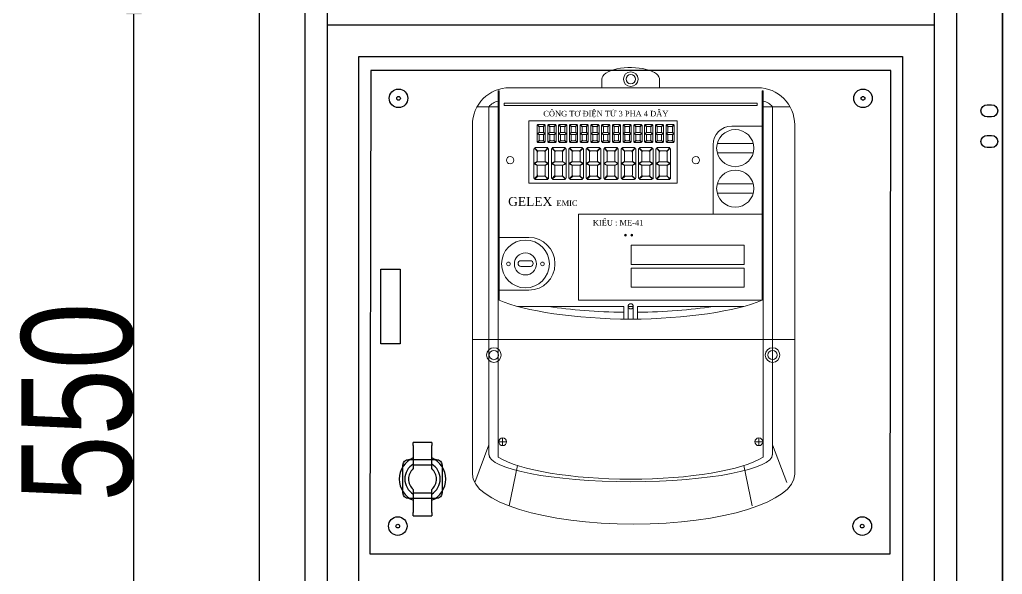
# Model space of a CAD drawing. Header units: inches. Extents: x 21 to 136330, y 8 to 58290.
# Drawn here: x 5128 to 5656, y 17715 to 18014 of the extents above; entities that cross this region are included whole.
import ezdxf

# ---------------------------------------------------------------- set-up
doc = ezdxf.new("R2010")
doc.units = ezdxf.units.IN
doc.header["$MEASUREMENT"] = 0
doc.layers.add('0 TĂNG CỨNG', color=7, linetype='Continuous', lineweight=15)
doc.layers.add('@.0.DM. NÉT CHÍNH', color=7, linetype='Continuous')
doc.layers.add('@.DM. THIẾT BỊ', color=7, linetype='Continuous')
doc.layers.add('@.DM. KÍCH THƯỚC', color=8, linetype='Continuous', transparency=0.2)
doc.layers.add('@.DM. KÍCH THƯỚC @ 1', color=8, linetype='Continuous', transparency=0.2)
doc.styles.add('roman', font='roman.shx', dxfattribs={"width": 0.8})
doc.styles.add('THIÊN1', font='times.ttf')
doc.dimstyles.new('Kích thước Duy Mạnh', dxfattribs={"dimtxt": 30, "dimasz": 25, "dimexe": 1.25, "dimexo": 20, "dimtad": 1, "dimdec": 1, "dimtxsty": 'roman', "dimcen": 2.5, "dimclrd": 8, "dimclre": 8, "dimclrt": 2, "dimadec": 0, "dimazin": 0, "dimtfac": 1, "dimtdec": 1, "dimtix": 1, "dimtmove": 0, "dimatfit": 3, "dimfxl": 1, "dimtfillclr": 1, "dimarcsym": 0})

# ---------------------------------------------------------------- blocks, each defined once
blk = doc.blocks.new('*D1361')
at = {"layer": '@.DM. KÍCH THƯỚC', "color": 8, "lineweight": -2, "transparency": 16777216}
for p, q in [((5261.13, 18041.54), (5187.77, 18041.54)), ((5261.13, 17491.08), (5187.77, 17491.08))]:
    blk.add_line(p, q, dxfattribs=at)
at = {"layer": '@.DM. KÍCH THƯỚC', "lineweight": -2, "transparency": 16777216}
blk.add_line((5189.02, 17516.08), (5189.02, 18016.54), dxfattribs=at)
at = {"layer": '@.DM. KÍCH THƯỚC', "transparency": 16777216}
for points in [[(5184.85, 18016.54), (5193.19, 18016.54), (5189.02, 18041.54)], [(5184.85, 17516.08), (5193.19, 17516.08), (5189.02, 17491.08)]]:
    blk.add_solid(points, dxfattribs=at)
at = {"layer": 'Defpoints', "color": 0, "transparency": 16777216}
for p in [(5189.02, 18041.54), (5281.13, 18041.54), (5281.13, 17491.08)]:
    blk.add_point(p, dxfattribs=at)
at = {"layer": '@.DM. KÍCH THƯỚC', "color": 2, "transparency": 16777216, "insert": (5128.39, 17754.1), "char_height": 60, "attachment_point": 1, "rotation": 90, "style": 'roman'}
blk.add_mtext('550', dxfattribs=at)
blk = doc.blocks.new('*U214')
at = {"layer": '0 TĂNG CỨNG', "lineweight": 9}
h = blk.add_hatch(color=9, dxfattribs=at)
h.set_gradient(color1=(245, 10, 14), color2=(247, 69, 72), one_color=1, tint=0.62, name='CYLINDER')
edge = h.paths.add_edge_path()
edge.add_arc((12.03, -10.4), 0.5, 0, 360)
h = blk.add_hatch(color=9, dxfattribs=at)
h.set_gradient(color1=(18, 237, 36), color2=(89, 243, 102), one_color=1, tint=0.65, name='INVCYLINDER')
edge = h.paths.add_edge_path()
edge.add_arc((15.47, -10.4), 0.5, 0, 360)
at = {"layer": '0 TĂNG CỨNG', "color": 7, "linetype": 'Continuous', "ltscale": 2}
for p, q in [((30.38, 69), (-50.29, 69)), ((30.38, 69), (83.21, 69)), ((-70.29, 49), (-70.29, -136.51)), ((103.21, 49), (103.21, -139.08)), ((-70.29, -136.51), (-70.29, -139.08))]:
    blk.add_line(p, q, dxfattribs=at)
at = {"layer": '0 TĂNG CỨNG', "linetype": 'ByBlock'}
for p, q in [((-0.58, 73.58), (-0.58, 69)), ((30.38, 73.99), (30.38, 69)), ((80.13, 69), (80.13, 69)), ((-56.39, -129.95), (-56.39, 67.36)), ((-56.39, 67.36), (-55.89, 67.36)), ((-55.89, 67.36), (-55.89, -45.36)), ((86.23, 67.36), (85.73, 67.36)), ((85.73, 67.36), (85.73, -45.36)), ((86.23, -129.95), (86.23, 67.36)), ((-67.74, 58.78), (-56.39, 58.78)), ((-53.21, 60.64), (-53.21, 59.44)), ((-53.21, 59.44), (14.92, 59.44)), ((83.05, 59.44), (14.92, 59.44)), ((83.05, 60.64), (83.05, 59.44)), ((100.66, 58.78), (86.23, 58.78)), ((11.2, -48.77), (-45.97, -48.77)), ((11.2, -55.64), (11.2, -48.77)), ((13.51, -55.66), (13.51, -48.75)), ((13.51, -48.75), (14.92, -48.75)), ((16.33, -48.75), (14.92, -48.75)), ((16.33, -55.66), (16.33, -48.75)), ((18.64, -55.64), (18.64, -48.77)), ((18.64, -48.77), (75.81, -48.77)), ((-70.29, -66.55), (103.21, -66.55)), ((-54.04, -119.57), (-54.04, -123.75)), ((83.88, -119.57), (83.88, -123.75)), ((-61.43, -123.39), (-69.05, -143.62)), ((-61.43, -128.39), (-61.43, -123.39)), ((-56.13, -121.66), (-51.95, -121.66)), ((85.97, -121.66), (81.79, -121.66)), ((91.27, -128.39), (91.27, -123.39)), ((91.27, -123.39), (98.89, -143.62)), ((-45.95, -134.47), (-50.45, -156.21)), ((75.78, -134.47), (80.28, -156.21))]:
    blk.add_line(p, q, dxfattribs=at)
at = {"layer": '0 TĂNG CỨNG'}
for p, q in [((-34.36, 47.97), (-35.33, 48.93)), ((-34.28, 48.05), (-35.25, 49.01)), ((-32.21, 48.05), (-31.25, 49.01)), ((-32.13, 47.97), (-31.17, 48.93)), ((-28.58, 47.97), (-29.54, 48.93)), ((-28.5, 48.05), (-29.46, 49.01)), ((-26.43, 48.05), (-25.47, 49.01)), ((-26.35, 47.97), (-25.39, 48.93)), ((-22.79, 47.97), (-23.76, 48.93)), ((-22.72, 48.05), (-23.68, 49.01)), ((-20.64, 48.05), (-19.68, 49.01)), ((-20.56, 47.97), (-19.6, 48.93)), ((-17.01, 47.97), (-17.97, 48.93)), ((-16.93, 48.05), (-17.89, 49.01)), ((-14.86, 48.05), (-13.9, 49.01)), ((-14.78, 47.97), (-13.82, 48.93)), ((-11.23, 47.97), (-12.19, 48.93)), ((-11.15, 48.05), (-12.11, 49.01)), ((-9.08, 48.05), (-8.11, 49.01)), ((-9, 47.97), (-8.03, 48.93)), ((-5.44, 47.97), (-6.4, 48.93)), ((-5.36, 48.05), (-6.32, 49.01)), ((-3.29, 48.05), (-2.33, 49.01)), ((-3.21, 47.97), (-2.25, 48.93)), ((0.34, 47.97), (-0.62, 48.93)), ((0.42, 48.05), (-0.54, 49.01)), ((2.49, 48.05), (3.45, 49.01)), ((2.57, 47.97), (3.53, 48.93)), ((6.13, 47.97), (5.16, 48.93)), ((6.21, 48.05), (5.24, 49.01)), ((8.28, 48.05), (9.24, 49.01)), ((8.36, 47.97), (9.32, 48.93)), ((11.91, 47.97), (10.95, 48.93)), ((11.99, 48.05), (11.03, 49.01)), ((14.06, 48.05), (15.02, 49.01)), ((14.14, 47.97), (15.1, 48.93)), ((17.7, 47.97), (16.73, 48.93)), ((17.77, 48.05), (16.81, 49.01)), ((19.85, 48.05), (20.81, 49.01)), ((19.93, 47.97), (20.89, 48.93)), ((23.48, 47.97), (22.52, 48.93)), ((23.56, 48.05), (22.6, 49.01)), ((25.63, 48.05), (26.59, 49.01)), ((25.71, 47.97), (26.67, 48.93)), ((29.26, 47.97), (28.3, 48.93)), ((29.34, 48.05), (28.38, 49.01)), ((31.41, 48.05), (32.38, 49.01)), ((31.49, 47.97), (32.46, 48.93)), ((35.05, 47.97), (34.09, 48.93)), ((35.13, 48.05), (34.17, 49.01)), ((37.2, 48.05), (38.16, 49.01)), ((37.28, 47.97), (38.24, 48.93)), ((-34.44, 44.92), (-35.45, 44.33)), ((-35.45, 44.25), (-34.44, 43.66)), ((-34.44, 44.8), (-35.26, 44.29)), ((-35.26, 44.29), (-34.44, 43.79)), ((-32.06, 44.92), (-31.05, 44.33)), ((-32.06, 44.8), (-31.24, 44.29)), ((-31.24, 44.29), (-32.06, 43.79)), ((-31.05, 44.25), (-32.06, 43.66)), ((-28.66, 44.92), (-29.67, 44.33)), ((-29.67, 44.25), (-28.66, 43.66)), ((-28.66, 44.8), (-29.48, 44.29)), ((-29.48, 44.29), (-28.66, 43.79)), ((-26.27, 44.92), (-25.26, 44.33)), ((-26.27, 44.8), (-25.45, 44.29)), ((-25.45, 44.29), (-26.27, 43.79)), ((-25.26, 44.25), (-26.27, 43.66)), ((-22.87, 44.92), (-23.88, 44.33)), ((-23.88, 44.25), (-22.87, 43.66)), ((-22.87, 44.8), (-23.69, 44.29)), ((-23.69, 44.29), (-22.87, 43.79)), ((-20.49, 44.92), (-19.48, 44.33)), ((-20.49, 44.8), (-19.67, 44.29)), ((-19.67, 44.29), (-20.49, 43.79)), ((-19.48, 44.25), (-20.49, 43.66)), ((-17.09, 44.92), (-18.1, 44.33)), ((-18.1, 44.25), (-17.09, 43.66)), ((-17.09, 44.8), (-17.91, 44.29)), ((-17.91, 44.29), (-17.09, 43.79)), ((-14.7, 44.92), (-13.69, 44.33)), ((-14.7, 44.8), (-13.88, 44.29)), ((-13.88, 44.29), (-14.7, 43.79)), ((-13.69, 44.25), (-14.7, 43.66)), ((-11.3, 44.92), (-12.31, 44.33)), ((-12.31, 44.25), (-11.3, 43.66)), ((-11.3, 44.8), (-12.12, 44.29)), ((-12.12, 44.29), (-11.3, 43.79)), ((-8.92, 44.92), (-7.91, 44.33)), ((-8.92, 44.8), (-8.1, 44.29)), ((-8.1, 44.29), (-8.92, 43.79)), ((-7.91, 44.25), (-8.92, 43.66)), ((-5.52, 44.92), (-6.53, 44.33)), ((-6.53, 44.25), (-5.52, 43.66)), ((-5.52, 44.8), (-6.34, 44.29)), ((-6.34, 44.29), (-5.52, 43.79)), ((-3.13, 44.92), (-2.13, 44.33)), ((-3.13, 44.8), (-2.31, 44.29)), ((-2.31, 44.29), (-3.13, 43.79)), ((-2.13, 44.25), (-3.13, 43.66)), ((0.26, 44.92), (-0.74, 44.33)), ((-0.74, 44.25), (0.26, 43.66)), ((0.26, 44.8), (-0.56, 44.29)), ((-0.56, 44.29), (0.26, 43.79)), ((2.65, 44.92), (3.66, 44.33)), ((2.65, 44.8), (3.47, 44.29)), ((3.47, 44.29), (2.65, 43.79)), ((3.66, 44.25), (2.65, 43.66)), ((6.05, 44.92), (5.04, 44.33)), ((5.04, 44.25), (6.05, 43.66)), ((6.05, 44.8), (5.23, 44.29)), ((5.23, 44.29), (6.05, 43.79)), ((8.43, 44.92), (9.44, 44.33)), ((8.43, 44.8), (9.25, 44.29)), ((9.25, 44.29), (8.43, 43.79)), ((9.44, 44.25), (8.43, 43.66)), ((11.83, 44.92), (10.82, 44.33)), ((10.82, 44.25), (11.83, 43.66)), ((11.83, 44.8), (11.01, 44.29)), ((11.01, 44.29), (11.83, 43.79)), ((14.22, 44.92), (15.23, 44.33)), ((14.22, 44.8), (15.04, 44.29)), ((15.04, 44.29), (14.22, 43.79)), ((15.23, 44.25), (14.22, 43.66)), ((17.62, 44.92), (16.61, 44.33)), ((16.61, 44.25), (17.62, 43.66)), ((17.62, 44.8), (16.8, 44.29)), ((16.8, 44.29), (17.62, 43.79)), ((20, 44.92), (21.01, 44.33)), ((20, 44.8), (20.82, 44.29)), ((20.82, 44.29), (20, 43.79)), ((21.01, 44.25), (20, 43.66)), ((23.4, 44.92), (22.39, 44.33)), ((22.39, 44.25), (23.4, 43.66)), ((23.4, 44.8), (22.58, 44.29)), ((22.58, 44.29), (23.4, 43.79)), ((25.79, 44.92), (26.8, 44.33)), ((25.79, 44.8), (26.61, 44.29)), ((26.61, 44.29), (25.79, 43.79)), ((26.8, 44.25), (25.79, 43.66)), ((29.19, 44.92), (28.18, 44.33)), ((28.18, 44.25), (29.19, 43.66)), ((29.19, 44.8), (28.37, 44.29)), ((28.37, 44.29), (29.19, 43.79)), ((31.57, 44.92), (32.58, 44.33)), ((31.57, 44.8), (32.39, 44.29)), ((32.39, 44.29), (31.57, 43.79)), ((32.58, 44.25), (31.57, 43.66)), ((34.97, 44.92), (33.96, 44.33)), ((33.96, 44.25), (34.97, 43.66)), ((34.97, 44.8), (34.15, 44.29)), ((34.15, 44.29), (34.97, 43.79)), ((37.36, 44.92), (38.36, 44.33)), ((37.36, 44.8), (38.18, 44.29)), ((38.18, 44.29), (37.36, 43.79)), ((38.36, 44.25), (37.36, 43.66)), ((-34.38, 40.64), (-35.34, 39.68)), ((-34.26, 40.52), (-35.22, 39.56)), ((-32.21, 40.53), (-31.25, 39.57)), ((-32.13, 40.61), (-31.17, 39.65)), ((-28.6, 40.64), (-29.56, 39.68)), ((-28.48, 40.52), (-29.44, 39.56)), ((-26.43, 40.53), (-25.47, 39.57)), ((-26.35, 40.61), (-25.39, 39.65)), ((-22.81, 40.64), (-23.77, 39.68)), ((-22.69, 40.52), (-23.65, 39.56)), ((-20.64, 40.53), (-19.68, 39.57)), ((-20.56, 40.61), (-19.6, 39.65)), ((-17.03, 40.64), (-17.99, 39.68)), ((-16.91, 40.52), (-17.87, 39.56)), ((-14.86, 40.53), (-13.9, 39.57)), ((-14.78, 40.61), (-13.82, 39.65)), ((-11.24, 40.64), (-12.2, 39.68)), ((-11.12, 40.52), (-12.08, 39.56)), ((-9.07, 40.53), (-8.11, 39.57)), ((-9, 40.61), (-8.03, 39.65)), ((-5.46, 40.64), (-6.42, 39.68)), ((-5.34, 40.52), (-6.3, 39.56)), ((-3.29, 40.53), (-2.33, 39.57)), ((-3.21, 40.61), (-2.25, 39.65)), ((0.33, 40.64), (-0.63, 39.68)), ((0.44, 40.52), (-0.52, 39.56)), ((2.49, 40.53), (3.45, 39.57)), ((2.57, 40.61), (3.53, 39.65)), ((6.11, 40.64), (5.15, 39.68)), ((6.23, 40.52), (5.27, 39.56)), ((8.28, 40.53), (9.24, 39.57)), ((8.36, 40.61), (9.32, 39.65)), ((11.89, 40.64), (10.93, 39.68)), ((12.01, 40.52), (11.05, 39.56)), ((14.06, 40.53), (15.02, 39.57)), ((14.14, 40.61), (15.1, 39.65)), ((17.68, 40.64), (16.72, 39.68)), ((17.8, 40.52), (16.84, 39.56)), ((19.85, 40.53), (20.81, 39.57)), ((19.93, 40.61), (20.89, 39.65)), ((23.46, 40.64), (22.5, 39.68)), ((23.58, 40.52), (22.62, 39.56)), ((25.63, 40.53), (26.59, 39.57)), ((25.71, 40.61), (26.67, 39.65)), ((29.25, 40.64), (28.29, 39.68)), ((29.37, 40.52), (28.41, 39.56)), ((31.42, 40.53), (32.38, 39.57)), ((31.49, 40.61), (32.46, 39.65)), ((35.03, 40.64), (34.07, 39.68)), ((35.15, 40.52), (34.19, 39.56)), ((37.2, 40.53), (38.16, 39.57)), ((37.28, 40.61), (38.24, 39.65)), ((-35.21, 34.73), (-36.93, 36.45)), ((-35.07, 34.87), (-36.79, 36.59)), ((-31.37, 34.87), (-29.65, 36.59)), ((-31.23, 34.73), (-29.51, 36.45)), ((-25.83, 34.73), (-27.55, 36.45)), ((-25.69, 34.87), (-27.41, 36.59)), ((-21.99, 34.87), (-20.27, 36.59)), ((-21.85, 34.73), (-20.13, 36.45)), ((-16.45, 34.73), (-18.17, 36.45)), ((-16.31, 34.87), (-18.03, 36.59)), ((-12.61, 34.87), (-10.89, 36.59)), ((-12.47, 34.73), (-10.75, 36.45)), ((-7.07, 34.73), (-8.79, 36.45)), ((-6.93, 34.87), (-8.64, 36.59)), ((-3.23, 34.87), (-1.51, 36.59)), ((-3.09, 34.73), (-1.37, 36.45)), ((2.31, 34.73), (0.59, 36.45)), ((2.45, 34.87), (0.74, 36.59)), ((6.15, 34.87), (7.87, 36.59)), ((6.29, 34.73), (8.01, 36.45)), ((11.69, 34.73), (9.98, 36.45)), ((11.83, 34.87), (10.12, 36.59)), ((15.53, 34.87), (17.25, 36.59)), ((15.67, 34.73), (17.39, 36.45)), ((21.07, 34.73), (19.36, 36.45)), ((21.21, 34.87), (19.5, 36.59)), ((24.91, 34.87), (26.63, 36.59)), ((25.06, 34.73), (26.77, 36.45)), ((30.45, 34.73), (28.74, 36.45)), ((30.6, 34.87), (28.88, 36.59)), ((34.29, 34.87), (36.01, 36.59)), ((34.44, 34.73), (36.15, 36.45)), ((-35.35, 29.28), (-37.15, 28.24)), ((-37.15, 28.08), (-35.35, 27.04)), ((-35.35, 29.06), (-36.81, 28.16)), ((-36.81, 28.16), (-35.35, 27.26)), ((-31.09, 29.28), (-29.29, 28.24)), ((-31.09, 29.06), (-29.63, 28.16)), ((-29.63, 28.16), (-31.09, 27.26)), ((-29.29, 28.08), (-31.09, 27.04)), ((-25.97, 29.28), (-27.77, 28.24)), ((-27.77, 28.08), (-25.97, 27.04)), ((-25.97, 29.06), (-27.43, 28.16)), ((-27.43, 28.16), (-25.97, 27.26)), ((-21.71, 29.28), (-19.91, 28.24)), ((-21.71, 29.06), (-20.25, 28.16)), ((-20.25, 28.16), (-21.71, 27.26)), ((-19.91, 28.08), (-21.71, 27.04)), ((-16.59, 29.28), (-18.39, 28.24)), ((-18.39, 28.08), (-16.59, 27.04)), ((-16.59, 29.06), (-18.05, 28.16)), ((-18.05, 28.16), (-16.59, 27.26)), ((-12.33, 29.28), (-10.53, 28.24)), ((-12.33, 29.06), (-10.87, 28.16)), ((-10.87, 28.16), (-12.33, 27.26)), ((-10.53, 28.08), (-12.33, 27.04)), ((-7.21, 29.28), (-9.01, 28.24)), ((-9.01, 28.08), (-7.21, 27.04)), ((-7.21, 29.06), (-8.67, 28.16)), ((-8.67, 28.16), (-7.21, 27.26)), ((-2.95, 29.28), (-1.15, 28.24)), ((-2.95, 29.06), (-1.48, 28.16)), ((-1.48, 28.16), (-2.95, 27.26)), ((-1.15, 28.08), (-2.95, 27.04)), ((2.17, 29.28), (0.37, 28.24)), ((0.37, 28.08), (2.17, 27.04)), ((2.17, 29.06), (0.71, 28.16)), ((0.71, 28.16), (2.17, 27.26)), ((6.43, 29.28), (8.23, 28.24)), ((6.43, 29.06), (7.9, 28.16)), ((7.9, 28.16), (6.43, 27.26)), ((8.23, 28.08), (6.43, 27.04)), ((11.55, 29.28), (9.75, 28.24)), ((9.75, 28.08), (11.55, 27.04)), ((11.55, 29.06), (10.09, 28.16)), ((10.09, 28.16), (11.55, 27.26)), ((15.81, 29.28), (17.61, 28.24)), ((15.81, 29.06), (17.28, 28.16)), ((17.28, 28.16), (15.81, 27.26)), ((17.61, 28.08), (15.81, 27.04)), ((20.93, 29.28), (19.13, 28.24)), ((19.13, 28.08), (20.93, 27.04)), ((20.93, 29.06), (19.47, 28.16)), ((19.47, 28.16), (20.93, 27.26)), ((25.2, 29.28), (27, 28.24)), ((25.2, 29.06), (26.66, 28.16)), ((26.66, 28.16), (25.2, 27.26)), ((27, 28.08), (25.2, 27.04)), ((30.31, 29.28), (28.51, 28.24)), ((28.51, 28.08), (30.31, 27.04)), ((30.31, 29.06), (28.85, 28.16)), ((28.85, 28.16), (30.31, 27.26)), ((34.58, 29.28), (36.38, 28.24)), ((34.58, 29.06), (36.04, 28.16)), ((36.04, 28.16), (34.58, 27.26)), ((36.38, 28.08), (34.58, 27.04)), ((-35.24, 21.63), (-36.96, 19.92)), ((-35.03, 21.42), (-36.74, 19.71)), ((-31.37, 21.45), (-29.65, 19.73)), ((-31.23, 21.59), (-29.51, 19.87)), ((-25.86, 21.63), (-27.58, 19.92)), ((-25.65, 21.42), (-27.36, 19.71)), ((-21.99, 21.45), (-20.27, 19.73)), ((-21.85, 21.59), (-20.13, 19.87)), ((-16.48, 21.63), (-18.19, 19.92)), ((-16.27, 21.42), (-17.98, 19.71)), ((-12.61, 21.45), (-10.89, 19.73)), ((-12.47, 21.59), (-10.75, 19.87)), ((-7.1, 21.63), (-8.81, 19.92)), ((-6.89, 21.42), (-8.6, 19.71)), ((-3.23, 21.45), (-1.51, 19.73)), ((-3.09, 21.59), (-1.37, 19.87)), ((2.28, 21.63), (0.57, 19.92)), ((2.49, 21.42), (0.78, 19.71)), ((6.15, 21.45), (7.87, 19.73)), ((6.29, 21.59), (8.01, 19.87)), ((11.66, 21.63), (9.95, 19.92)), ((11.88, 21.42), (10.16, 19.71)), ((15.53, 21.45), (17.25, 19.73)), ((15.68, 21.59), (17.39, 19.87)), ((21.04, 21.63), (19.33, 19.92)), ((21.26, 21.42), (19.54, 19.71)), ((24.92, 21.45), (26.63, 19.73)), ((25.06, 21.59), (26.77, 19.87)), ((30.42, 21.63), (28.71, 19.92)), ((30.64, 21.42), (28.92, 19.71)), ((34.3, 21.45), (36.01, 19.73)), ((34.44, 21.59), (36.15, 19.87))]:
    blk.add_line(p, q, dxfattribs=at)
at = {"layer": '0 TĂNG CỨNG', "color": 9, "lineweight": 9}
for p, q in [((85.71, 48.28), (69.27, 48.28)), ((59.27, 38.28), (59.27, 0.84)), ((59.27, 0.84), (85.71, 0.84)), ((-55.89, -11.64), (-39.86, -11.64)), ((-44.22, -24.2), (-39.06, -24.2)), ((-25.86, -25.64), (-25.86, -26.01)), ((-39.06, -27.2), (-44.22, -27.2)), ((-39.86, -40.01), (-55.89, -40.01))]:
    blk.add_line(p, q, dxfattribs=at)
at = {"layer": '0 TĂNG CỨNG', "color": 7}
for p, q in [((80.86, 38.96), (61.5, 38.96)), ((80.86, 33.96), (61.5, 33.96)), ((80.86, 17.18), (61.5, 17.18)), ((80.86, 12.18), (61.5, 12.18))]:
    blk.add_line(p, q, dxfattribs=at)
at = {"layer": '0 TĂNG CỨNG', "color": 7, "linetype": 'Continuous'}
for points in [[(-60.8, -130.27, -0.017722), (-61.43, -128.39), (-61.43, 58.78, -0.168633), (-56.39, 61.73, -0.100152)], [(-53.21, 60.64, -0.001014), (-33.68, 60.63), (14.92, 60.63)], [(83.05, 60.64, 0.001014), (63.52, 60.63), (14.92, 60.63)], [(90.64, -130.27, 0.017722), (91.27, -128.39), (91.27, 58.78, 0.168633), (86.23, 61.73, 0.100152)]]:
    blk.add_lwpolyline(points, format="xyb", dxfattribs=at)
at = {"layer": '0 TĂNG CỨNG'}
blk.add_lwpolyline([(-40, 51.23), (40, 51.23), (40, 17.59), (-40, 17.59)], close=True, dxfattribs=at)
for points in [[(-35.45, 44.33), (-35.45, 48.58, -0.173003), (-35.32, 48.93, -0.173003)], [(-35.24, 49.01, -0.173003), (-34.89, 49.14), (-31.61, 49.14, -0.173003), (-31.25, 49.01)], [(-34.44, 44.92), (-34.44, 47.74, -0.161906), (-34.36, 47.97, -0.161906)], [(-34.28, 48.05, -0.161906), (-34.05, 48.13), (-32.45, 48.13, -0.161906), (-32.21, 48.05)], [(-32.13, 47.97, -0.161906), (-32.06, 47.74), (-32.06, 44.92)], [(-31.17, 48.93, -0.173003), (-31.05, 48.58), (-31.05, 44.33)], [(-29.67, 44.33), (-29.67, 48.58, -0.173003), (-29.54, 48.93, -0.173003)], [(-29.46, 49.01, -0.173003), (-29.11, 49.14), (-25.82, 49.14, -0.173003), (-25.47, 49.01)], [(-28.66, 44.92), (-28.66, 47.74, -0.161906), (-28.58, 47.97, -0.161906)], [(-28.5, 48.05, -0.161906), (-28.27, 48.13), (-26.66, 48.13, -0.161906), (-26.43, 48.05)], [(-26.35, 47.97, -0.161906), (-26.27, 47.74), (-26.27, 44.92)], [(-25.39, 48.93, -0.173003), (-25.26, 48.58), (-25.26, 44.33)], [(-23.88, 44.33), (-23.88, 48.58, -0.173003), (-23.75, 48.93, -0.173003)], [(-23.68, 49.01, -0.173003), (-23.32, 49.14), (-20.04, 49.14, -0.173003), (-19.68, 49.01)], [(-22.87, 44.92), (-22.87, 47.74, -0.161906), (-22.79, 47.97, -0.161906)], [(-22.72, 48.05, -0.161906), (-22.48, 48.13), (-20.88, 48.13, -0.161906), (-20.64, 48.05)], [(-20.56, 47.97, -0.161906), (-20.49, 47.74), (-20.49, 44.92)], [(-19.6, 48.93, -0.173003), (-19.48, 48.58), (-19.48, 44.33)], [(-18.1, 44.33), (-18.1, 48.58, -0.173003), (-17.97, 48.93, -0.173003)], [(-17.89, 49.01, -0.173003), (-17.54, 49.14), (-14.25, 49.14, -0.173003), (-13.9, 49.01)], [(-17.09, 44.92), (-17.09, 47.74, -0.161906), (-17.01, 47.97, -0.161906)], [(-16.93, 48.05, -0.161906), (-16.7, 48.13), (-15.09, 48.13, -0.161906), (-14.86, 48.05)], [(-14.78, 47.97, -0.161906), (-14.7, 47.74), (-14.7, 44.92)], [(-13.82, 48.93, -0.173003), (-13.69, 48.58), (-13.69, 44.33)], [(-12.31, 44.33), (-12.31, 48.58, -0.173003), (-12.19, 48.93, -0.173003)], [(-12.11, 49.01, -0.173003), (-11.75, 49.14), (-8.47, 49.14, -0.173003), (-8.12, 49.01)], [(-11.3, 44.92), (-11.3, 47.74, -0.161906), (-11.23, 47.97, -0.161906)], [(-11.15, 48.05, -0.161906), (-10.91, 48.13), (-9.31, 48.13, -0.161906), (-9.08, 48.05)], [(-9, 47.97, -0.161906), (-8.92, 47.74), (-8.92, 44.92)], [(-8.04, 48.93, -0.173003), (-7.91, 48.58), (-7.91, 44.33)], [(-6.53, 44.33), (-6.53, 48.58, -0.173003), (-6.4, 48.93, -0.173003)], [(-6.32, 49.01, -0.173003), (-5.97, 49.14), (-2.69, 49.14, -0.173003), (-2.33, 49.01)], [(-5.52, 44.92), (-5.52, 47.74, -0.161906), (-5.44, 47.97, -0.161906)], [(-5.36, 48.05, -0.161906), (-5.13, 48.13), (-3.53, 48.13, -0.161906), (-3.29, 48.05)], [(-3.21, 47.97, -0.161906), (-3.13, 47.74), (-3.13, 44.92)], [(-2.25, 48.93, -0.173003), (-2.13, 48.58), (-2.13, 44.33)], [(-0.74, 44.33), (-0.74, 48.58, -0.173003), (-0.62, 48.93, -0.173003)], [(-0.54, 49.01, -0.173003), (-0.18, 49.14), (3.1, 49.14, -0.173003), (3.45, 49.01)], [(0.26, 44.92), (0.26, 47.74, -0.161906), (0.34, 47.97, -0.161906)], [(0.42, 48.05, -0.161906), (0.66, 48.13), (2.26, 48.13, -0.161906), (2.49, 48.05)], [(2.57, 47.97, -0.161906), (2.65, 47.74), (2.65, 44.92)], [(3.53, 48.93, -0.173003), (3.66, 48.58), (3.66, 44.33)], [(5.04, 44.33), (5.04, 48.58, -0.173003), (5.17, 48.93, -0.173003)], [(5.25, 49.01, -0.173003), (5.6, 49.14), (8.88, 49.14, -0.173003), (9.24, 49.01)], [(6.05, 44.92), (6.05, 47.74, -0.161906), (6.13, 47.97, -0.161906)], [(6.21, 48.05, -0.161906), (6.44, 48.13), (8.04, 48.13, -0.161906), (8.28, 48.05)], [(8.36, 47.97, -0.161906), (8.43, 47.74), (8.43, 44.92)], [(9.32, 48.93, -0.173003), (9.44, 48.58), (9.44, 44.33)], [(10.82, 44.33), (10.82, 48.58, -0.173003), (10.95, 48.93, -0.173003)], [(11.03, 49.01, -0.173003), (11.38, 49.14), (14.67, 49.14, -0.173003), (15.02, 49.01)], [(11.83, 44.92), (11.83, 47.74, -0.161906), (11.91, 47.97, -0.161906)], [(11.99, 48.05, -0.161906), (12.22, 48.13), (13.83, 48.13, -0.161906), (14.06, 48.05)], [(14.14, 47.97, -0.161906), (14.22, 47.74), (14.22, 44.92)], [(15.1, 48.93, -0.173003), (15.23, 48.58), (15.23, 44.33)], [(16.61, 44.33), (16.61, 48.58, -0.173003), (16.74, 48.93, -0.173003)], [(16.81, 49.01, -0.173003), (17.17, 49.14), (20.45, 49.14, -0.173003), (20.81, 49.01)], [(17.62, 44.92), (17.62, 47.74, -0.161906), (17.7, 47.97, -0.161906)], [(17.77, 48.05, -0.161906), (18.01, 48.13), (19.61, 48.13, -0.161906), (19.85, 48.05)], [(19.93, 47.97, -0.161906), (20, 47.74), (20, 44.92)], [(20.88, 48.93, -0.173003), (21.01, 48.58), (21.01, 44.33)], [(22.39, 44.33), (22.39, 48.58, -0.173003), (22.52, 48.93, -0.173003)], [(22.6, 49.01, -0.173003), (22.95, 49.14), (26.24, 49.14, -0.173003), (26.59, 49.01)], [(23.4, 44.92), (23.4, 47.74, -0.161906), (23.48, 47.97, -0.161906)], [(23.56, 48.05, -0.161906), (23.79, 48.13), (25.4, 48.13, -0.161906), (25.63, 48.05)], [(25.71, 47.97, -0.161906), (25.79, 47.74), (25.79, 44.92)], [(26.67, 48.93, -0.173003), (26.8, 48.58), (26.8, 44.33)], [(28.18, 44.33), (28.18, 48.58, -0.173003), (28.3, 48.93, -0.173003)], [(28.38, 49.01, -0.173003), (28.74, 49.14), (32.02, 49.14, -0.173003), (32.37, 49.01)], [(29.19, 44.92), (29.19, 47.74, -0.161906), (29.26, 47.97, -0.161906)], [(29.34, 48.05, -0.161906), (29.58, 48.13), (31.18, 48.13, -0.161906), (31.41, 48.05)], [(31.49, 47.97, -0.161906), (31.57, 47.74), (31.57, 44.92)], [(32.45, 48.93, -0.173003), (32.58, 48.58), (32.58, 44.33)], [(33.96, 44.33), (33.96, 48.58, -0.173003), (34.09, 48.93, -0.173003)], [(34.17, 49.01, -0.173003), (34.52, 49.14), (37.8, 49.14, -0.173003), (38.16, 49.01)], [(34.97, 44.92), (34.97, 47.74, -0.161906), (35.05, 47.97, -0.161906)], [(35.13, 48.05, -0.161906), (35.36, 48.13), (36.96, 48.13, -0.161906), (37.2, 48.05)], [(37.28, 47.97, -0.161906), (37.36, 47.74), (37.36, 44.92)], [(38.24, 48.93, -0.173003), (38.36, 48.58), (38.36, 44.33)], [(-35.34, 39.68, -0.160054), (-35.45, 40.01), (-35.45, 44.25)], [(-34.38, 40.64, -0.143329), (-34.44, 40.85), (-34.44, 43.66)], [(-32.06, 43.66), (-32.06, 40.85, -0.161678), (-32.13, 40.61, -0.161678)], [(-31.05, 44.25), (-31.05, 40.01, -0.173003), (-31.17, 39.65, -0.173003)], [(-29.56, 39.68, -0.160054), (-29.67, 40.01), (-29.67, 44.25)], [(-28.6, 40.64, -0.143329), (-28.66, 40.85), (-28.66, 43.66)], [(-26.27, 43.66), (-26.27, 40.85, -0.161678), (-26.35, 40.61, -0.161678)], [(-25.26, 44.25), (-25.26, 40.01, -0.173003), (-25.39, 39.65, -0.173003)], [(-23.77, 39.68, -0.160054), (-23.88, 40.01), (-23.88, 44.25)], [(-22.81, 40.64, -0.143329), (-22.87, 40.85), (-22.87, 43.66)], [(-20.49, 43.66), (-20.49, 40.85, -0.161678), (-20.56, 40.61, -0.161678)], [(-19.48, 44.25), (-19.48, 40.01, -0.173003), (-19.6, 39.65, -0.173003)], [(-17.99, 39.68, -0.160054), (-18.1, 40.01), (-18.1, 44.25)], [(-17.03, 40.64, -0.143329), (-17.09, 40.85), (-17.09, 43.66)], [(-14.7, 43.66), (-14.7, 40.85, -0.161678), (-14.78, 40.61, -0.161678)], [(-13.69, 44.25), (-13.69, 40.01, -0.173003), (-13.82, 39.65, -0.173003)], [(-12.2, 39.68, -0.160054), (-12.31, 40.01), (-12.31, 44.25)], [(-11.24, 40.64, -0.143329), (-11.3, 40.85), (-11.3, 43.66)], [(-8.92, 43.66), (-8.92, 40.85, -0.161678), (-9, 40.61, -0.161678)], [(-7.91, 44.25), (-7.91, 40.01, -0.173003), (-8.04, 39.65, -0.173003)], [(-6.42, 39.68, -0.160054), (-6.53, 40.01), (-6.53, 44.25)], [(-5.46, 40.64, -0.143329), (-5.52, 40.85), (-5.52, 43.66)], [(-3.13, 43.66), (-3.13, 40.85, -0.161678), (-3.21, 40.61, -0.161678)], [(-2.13, 44.25), (-2.13, 40.01, -0.173003), (-2.25, 39.65, -0.173003)], [(-0.63, 39.68, -0.160054), (-0.74, 40.01), (-0.74, 44.25)], [(0.33, 40.64, -0.143329), (0.26, 40.85), (0.26, 43.66)], [(2.65, 43.66), (2.65, 40.85, -0.161678), (2.57, 40.61, -0.161678)], [(3.66, 44.25), (3.66, 40.01, -0.173003), (3.53, 39.65, -0.173003)], [(5.15, 39.68, -0.160054), (5.04, 40.01), (5.04, 44.25)], [(6.11, 40.64, -0.143329), (6.05, 40.85), (6.05, 43.66)], [(8.43, 43.66), (8.43, 40.85, -0.161678), (8.36, 40.61, -0.161678)], [(9.44, 44.25), (9.44, 40.01, -0.173003), (9.32, 39.65, -0.173003)], [(10.93, 39.68, -0.160054), (10.82, 40.01), (10.82, 44.25)], [(11.89, 40.64, -0.143329), (11.83, 40.85), (11.83, 43.66)], [(14.22, 43.66), (14.22, 40.85, -0.161678), (14.14, 40.61, -0.161678)], [(15.23, 44.25), (15.23, 40.01, -0.173003), (15.1, 39.65, -0.173003)], [(16.72, 39.68, -0.160054), (16.61, 40.01), (16.61, 44.25)], [(17.68, 40.64, -0.143329), (17.62, 40.85), (17.62, 43.66)], [(20, 43.66), (20, 40.85, -0.161678), (19.93, 40.61, -0.161678)], [(21.01, 44.25), (21.01, 40.01, -0.173003), (20.88, 39.65, -0.173003)], [(22.5, 39.68, -0.160054), (22.39, 40.01), (22.39, 44.25)], [(23.46, 40.64, -0.143329), (23.4, 40.85), (23.4, 43.66)], [(25.79, 43.66), (25.79, 40.85, -0.161678), (25.71, 40.61, -0.161678)], [(26.8, 44.25), (26.8, 40.01, -0.173003), (26.67, 39.65, -0.173003)], [(28.29, 39.68, -0.160054), (28.18, 40.01), (28.18, 44.25)], [(29.25, 40.64, -0.143329), (29.19, 40.85), (29.19, 43.66)], [(31.57, 43.66), (31.57, 40.85, -0.161678), (31.49, 40.61, -0.161678)], [(32.58, 44.25), (32.58, 40.01, -0.173003), (32.45, 39.65, -0.173003)], [(34.07, 39.68, -0.160054), (33.96, 40.01), (33.96, 44.25)], [(35.03, 40.64, -0.143329), (34.97, 40.85), (34.97, 43.66)], [(37.36, 43.66), (37.36, 40.85, -0.161678), (37.28, 40.61, -0.161678)], [(38.36, 44.25), (38.36, 40.01, -0.173003), (38.24, 39.65, -0.173003)], [(-31.25, 39.57, -0.173003), (-31.61, 39.45), (-34.89, 39.45, -0.160054), (-35.22, 39.56, -0.160054)], [(-32.21, 40.53, -0.162278), (-32.45, 40.46), (-34.05, 40.46, -0.143329), (-34.26, 40.52, -0.143329)], [(-25.47, 39.57, -0.173003), (-25.82, 39.45), (-29.11, 39.45, -0.160054), (-29.44, 39.56, -0.160054)], [(-26.43, 40.53, -0.162278), (-26.66, 40.46), (-28.27, 40.46, -0.143329), (-28.48, 40.52, -0.143329)], [(-19.68, 39.57, -0.173003), (-20.04, 39.45), (-23.32, 39.45, -0.160054), (-23.65, 39.56, -0.160054)], [(-20.64, 40.53, -0.162278), (-20.88, 40.46), (-22.48, 40.46, -0.143329), (-22.69, 40.52, -0.143329)], [(-13.9, 39.57, -0.173003), (-14.25, 39.45), (-17.54, 39.45, -0.160054), (-17.87, 39.56, -0.160054)], [(-14.86, 40.53, -0.162278), (-15.09, 40.46), (-16.7, 40.46, -0.143329), (-16.91, 40.52, -0.143329)], [(-8.12, 39.57, -0.173003), (-8.47, 39.45), (-11.75, 39.45, -0.160054), (-12.08, 39.56, -0.160054)], [(-9.07, 40.53, -0.162278), (-9.31, 40.46), (-10.91, 40.46, -0.143329), (-11.12, 40.52, -0.143329)], [(-2.33, 39.57, -0.173003), (-2.69, 39.45), (-5.97, 39.45, -0.160054), (-6.3, 39.56, -0.160054)], [(-3.29, 40.53, -0.162278), (-3.53, 40.46), (-5.13, 40.46, -0.143329), (-5.34, 40.52, -0.143329)], [(3.45, 39.57, -0.173003), (3.1, 39.45), (-0.18, 39.45, -0.160054), (-0.52, 39.56, -0.160054)], [(2.49, 40.53, -0.162278), (2.26, 40.46), (0.66, 40.46, -0.143329), (0.44, 40.52, -0.143329)], [(9.24, 39.57, -0.173003), (8.88, 39.45), (5.6, 39.45, -0.160054), (5.27, 39.56, -0.160054)], [(8.28, 40.53, -0.162278), (8.04, 40.46), (6.44, 40.46, -0.143329), (6.23, 40.52, -0.143329)], [(15.02, 39.57, -0.173003), (14.67, 39.45), (11.38, 39.45, -0.160054), (11.05, 39.56, -0.160054)], [(14.06, 40.53, -0.162278), (13.83, 40.46), (12.22, 40.46, -0.143329), (12.01, 40.52, -0.143329)], [(20.81, 39.57, -0.173003), (20.45, 39.45), (17.17, 39.45, -0.160054), (16.84, 39.56, -0.160054)], [(19.85, 40.53, -0.162278), (19.61, 40.46), (18.01, 40.46, -0.143329), (17.8, 40.52, -0.143329)], [(26.59, 39.57, -0.173003), (26.24, 39.45), (22.95, 39.45, -0.160054), (22.62, 39.56, -0.160054)], [(25.63, 40.53, -0.162278), (25.4, 40.46), (23.79, 40.46, -0.143329), (23.58, 40.52, -0.143329)], [(32.37, 39.57, -0.173003), (32.02, 39.45), (28.74, 39.45, -0.160054), (28.41, 39.56, -0.160054)], [(31.42, 40.53, -0.162278), (31.18, 40.46), (29.58, 40.46, -0.143329), (29.37, 40.52, -0.143329)], [(38.16, 39.57, -0.173003), (37.8, 39.45), (34.52, 39.45, -0.160054), (34.19, 39.56, -0.160054)], [(37.2, 40.53, -0.162278), (36.96, 40.46), (35.36, 40.46, -0.143329), (35.15, 40.52, -0.143329)], [(-37.15, 28.24), (-37.15, 35.81, -0.173003), (-36.93, 36.44, -0.173003)], [(-36.78, 36.59, -0.173003), (-36.15, 36.81), (-30.29, 36.81, -0.173003), (-29.66, 36.59)], [(-35.35, 29.28), (-35.35, 34.31, -0.161906), (-35.21, 34.73, -0.161906)], [(-35.07, 34.87, -0.161906), (-34.65, 35.01), (-31.79, 35.01, -0.161906), (-31.37, 34.87)], [(-31.23, 34.73, -0.161906), (-31.09, 34.31), (-31.09, 29.28)], [(-29.52, 36.44, -0.173003), (-29.29, 35.81), (-29.29, 28.24)], [(-27.77, 28.24), (-27.77, 35.81, -0.173003), (-27.54, 36.44, -0.173003)], [(-27.4, 36.59, -0.173003), (-26.77, 36.81), (-20.91, 36.81, -0.173003), (-20.28, 36.59)], [(-25.97, 29.28), (-25.97, 34.31, -0.161906), (-25.83, 34.73, -0.161906)], [(-25.69, 34.87, -0.161906), (-25.27, 35.01), (-22.41, 35.01, -0.161906), (-21.99, 34.87)], [(-21.85, 34.73, -0.161906), (-21.71, 34.31), (-21.71, 29.28)], [(-20.13, 36.44, -0.173003), (-19.91, 35.81), (-19.91, 28.24)], [(-18.39, 28.24), (-18.39, 35.81, -0.173003), (-18.16, 36.44, -0.173003)], [(-18.02, 36.59, -0.173003), (-17.39, 36.81), (-11.53, 36.81, -0.173003), (-10.9, 36.59)], [(-16.59, 29.28), (-16.59, 34.31, -0.161906), (-16.45, 34.73, -0.161906)], [(-16.31, 34.87, -0.161906), (-15.89, 35.01), (-13.03, 35.01, -0.161906), (-12.61, 34.87)], [(-12.47, 34.73, -0.161906), (-12.33, 34.31), (-12.33, 29.28)], [(-10.75, 36.44, -0.173003), (-10.53, 35.81), (-10.53, 28.24)], [(-9.01, 28.24), (-9.01, 35.81, -0.173003), (-8.78, 36.44, -0.173003)], [(-8.64, 36.59, -0.173003), (-8.01, 36.81), (-2.15, 36.81, -0.173003), (-1.51, 36.59)], [(-7.21, 29.28), (-7.21, 34.31, -0.161906), (-7.07, 34.73, -0.161906)], [(-6.93, 34.87, -0.161906), (-6.51, 35.01), (-3.65, 35.01, -0.161906), (-3.23, 34.87)], [(-3.09, 34.73, -0.161906), (-2.95, 34.31), (-2.95, 29.28)], [(-1.37, 36.44, -0.173003), (-1.15, 35.81), (-1.15, 28.24)], [(0.37, 28.24), (0.37, 35.81, -0.173003), (0.6, 36.44, -0.173003)], [(0.74, 36.59, -0.173003), (1.37, 36.81), (7.23, 36.81, -0.173003), (7.87, 36.59)], [(2.17, 29.28), (2.17, 34.31, -0.161906), (2.31, 34.73, -0.161906)], [(2.45, 34.87, -0.161906), (2.87, 35.01), (5.73, 35.01, -0.161906), (6.15, 34.87)], [(6.29, 34.73, -0.161906), (6.43, 34.31), (6.43, 29.28)], [(8.01, 36.44, -0.173003), (8.23, 35.81), (8.23, 28.24)], [(9.75, 28.24), (9.75, 35.81, -0.173003), (9.98, 36.44, -0.173003)], [(10.12, 36.59, -0.173003), (10.75, 36.81), (16.61, 36.81, -0.173003), (17.25, 36.59)], [(11.55, 29.28), (11.55, 34.31, -0.161906), (11.69, 34.73, -0.161906)], [(11.83, 34.87, -0.161906), (12.25, 35.01), (15.11, 35.01, -0.161906), (15.53, 34.87)], [(15.67, 34.73, -0.161906), (15.81, 34.31), (15.81, 29.28)], [(17.39, 36.44, -0.173003), (17.61, 35.81), (17.61, 28.24)], [(19.13, 28.24), (19.13, 35.81, -0.173003), (19.36, 36.44, -0.173003)], [(19.5, 36.59, -0.173003), (20.13, 36.81), (26, 36.81, -0.173003), (26.63, 36.59)], [(20.93, 29.28), (20.93, 34.31, -0.161906), (21.07, 34.73, -0.161906)], [(21.21, 34.87, -0.161906), (21.63, 35.01), (24.5, 35.01, -0.161906), (24.91, 34.87)], [(25.06, 34.73, -0.161906), (25.2, 34.31), (25.2, 29.28)], [(26.77, 36.44, -0.173003), (27, 35.81), (27, 28.24)], [(28.51, 28.24), (28.51, 35.81, -0.173003), (28.74, 36.44, -0.173003)], [(28.88, 36.59, -0.173003), (29.51, 36.81), (35.38, 36.81, -0.173003), (36.01, 36.59)], [(30.31, 29.28), (30.31, 34.31, -0.161906), (30.45, 34.73, -0.161906)], [(30.6, 34.87, -0.161906), (31.01, 35.01), (33.88, 35.01, -0.161906), (34.29, 34.87)], [(34.44, 34.73, -0.161906), (34.58, 34.31), (34.58, 29.28)], [(36.15, 36.44, -0.173003), (36.38, 35.81), (36.38, 28.24)], [(-36.96, 19.92, -0.160054), (-37.15, 20.51), (-37.15, 28.08)], [(-35.24, 21.63, -0.143329), (-35.35, 22.01), (-35.35, 27.04)], [(-31.09, 27.04), (-31.09, 22.01, -0.161678), (-31.23, 21.59, -0.161678)], [(-29.29, 28.08), (-29.29, 20.51, -0.173003), (-29.52, 19.88, -0.173003)], [(-27.58, 19.92, -0.160054), (-27.77, 20.51), (-27.77, 28.08)], [(-25.86, 21.63, -0.143329), (-25.97, 22.01), (-25.97, 27.04)], [(-21.71, 27.04), (-21.71, 22.01, -0.161678), (-21.85, 21.59, -0.161678)], [(-19.91, 28.08), (-19.91, 20.51, -0.173003), (-20.13, 19.88, -0.173003)], [(-18.19, 19.92, -0.160054), (-18.39, 20.51), (-18.39, 28.08)], [(-16.48, 21.63, -0.143329), (-16.59, 22.01), (-16.59, 27.04)], [(-12.33, 27.04), (-12.33, 22.01, -0.161678), (-12.47, 21.59, -0.161678)], [(-10.53, 28.08), (-10.53, 20.51, -0.173003), (-10.75, 19.88, -0.173003)], [(-8.81, 19.92, -0.160054), (-9.01, 20.51), (-9.01, 28.08)], [(-7.1, 21.63, -0.143329), (-7.21, 22.01), (-7.21, 27.04)], [(-2.95, 27.04), (-2.95, 22.01, -0.161678), (-3.09, 21.59, -0.161678)], [(-1.15, 28.08), (-1.15, 20.51, -0.173003), (-1.37, 19.88, -0.173003)], [(0.57, 19.92, -0.160054), (0.37, 20.51), (0.37, 28.08)], [(2.28, 21.63, -0.143329), (2.17, 22.01), (2.17, 27.04)], [(6.43, 27.04), (6.43, 22.01, -0.161678), (6.29, 21.59, -0.161678)], [(8.23, 28.08), (8.23, 20.51, -0.173003), (8.01, 19.88, -0.173003)], [(9.95, 19.92, -0.160054), (9.75, 20.51), (9.75, 28.08)], [(11.66, 21.63, -0.143329), (11.55, 22.01), (11.55, 27.04)], [(15.81, 27.04), (15.81, 22.01, -0.161678), (15.68, 21.59, -0.161678)], [(17.61, 28.08), (17.61, 20.51, -0.173003), (17.39, 19.88, -0.173003)], [(19.33, 19.92, -0.160054), (19.13, 20.51), (19.13, 28.08)], [(21.04, 21.63, -0.143329), (20.93, 22.01), (20.93, 27.04)], [(25.2, 27.04), (25.2, 22.01, -0.161678), (25.06, 21.59, -0.161678)], [(27, 28.08), (27, 20.51, -0.173003), (26.77, 19.88, -0.173003)], [(28.71, 19.92, -0.160054), (28.51, 20.51), (28.51, 28.08)], [(30.42, 21.63, -0.143329), (30.31, 22.01), (30.31, 27.04)], [(34.58, 27.04), (34.58, 22.01, -0.161678), (34.44, 21.59, -0.161678)], [(36.38, 28.08), (36.38, 20.51, -0.173003), (36.15, 19.88, -0.173003)], [(-31.37, 21.45, -0.162278), (-31.79, 21.31), (-34.65, 21.31, -0.143329), (-35.03, 21.42, -0.143329)], [(-21.99, 21.45, -0.162278), (-22.41, 21.31), (-25.27, 21.31, -0.143329), (-25.65, 21.42, -0.143329)], [(-12.61, 21.45, -0.162278), (-13.03, 21.31), (-15.89, 21.31, -0.143329), (-16.27, 21.42, -0.143329)], [(-3.23, 21.45, -0.162278), (-3.65, 21.31), (-6.51, 21.31, -0.143329), (-6.89, 21.42, -0.143329)], [(6.15, 21.45, -0.162278), (5.73, 21.31), (2.87, 21.31, -0.143329), (2.49, 21.42, -0.143329)], [(15.53, 21.45, -0.162278), (15.11, 21.31), (12.25, 21.31, -0.143329), (11.88, 21.42, -0.143329)], [(24.92, 21.45, -0.162278), (24.5, 21.31), (21.63, 21.31, -0.143329), (21.26, 21.42, -0.143329)], [(34.3, 21.45, -0.162278), (33.88, 21.31), (31.01, 21.31, -0.143329), (30.64, 21.42, -0.143329)], [(-29.66, 19.74, -0.173003), (-30.29, 19.51), (-36.15, 19.51, -0.160054), (-36.74, 19.71, -0.160054)], [(-20.28, 19.74, -0.173003), (-20.91, 19.51), (-26.77, 19.51, -0.160054), (-27.36, 19.71, -0.160054)], [(-10.9, 19.74, -0.173003), (-11.53, 19.51), (-17.39, 19.51, -0.160054), (-17.98, 19.71, -0.160054)], [(-1.51, 19.74, -0.173003), (-2.15, 19.51), (-8.01, 19.51, -0.160054), (-8.6, 19.71, -0.160054)], [(7.87, 19.74, -0.173003), (7.23, 19.51), (1.37, 19.51, -0.160054), (0.78, 19.71, -0.160054)], [(17.25, 19.74, -0.173003), (16.61, 19.51), (10.75, 19.51, -0.160054), (10.16, 19.71, -0.160054)], [(26.63, 19.74, -0.173003), (26, 19.51), (20.13, 19.51, -0.160054), (19.54, 19.71, -0.160054)], [(36.01, 19.74, -0.173003), (35.38, 19.51), (29.51, 19.51, -0.160054), (28.92, 19.71, -0.160054)]]:
    blk.add_lwpolyline(points, format="xyb", dxfattribs=at)
for points in [[(-34.44, 44.8), (-32.06, 44.8)], [(-32.06, 43.79), (-34.44, 43.79)], [(-28.66, 44.8), (-26.27, 44.8)], [(-26.27, 43.79), (-28.66, 43.79)], [(-22.87, 44.8), (-20.49, 44.8)], [(-20.49, 43.79), (-22.87, 43.79)], [(-17.09, 44.8), (-14.7, 44.8)], [(-14.7, 43.79), (-17.09, 43.79)], [(-11.3, 44.8), (-8.92, 44.8)], [(-8.92, 43.79), (-11.3, 43.79)], [(-5.52, 44.8), (-3.13, 44.8)], [(-3.13, 43.79), (-5.52, 43.79)], [(0.26, 44.8), (2.65, 44.8)], [(2.65, 43.79), (0.26, 43.79)], [(6.05, 44.8), (8.43, 44.8)], [(8.43, 43.79), (6.05, 43.79)], [(11.83, 44.8), (14.22, 44.8)], [(14.22, 43.79), (11.83, 43.79)], [(17.62, 44.8), (20, 44.8)], [(20, 43.79), (17.62, 43.79)], [(23.4, 44.8), (25.79, 44.8)], [(25.79, 43.79), (23.4, 43.79)], [(29.19, 44.8), (31.57, 44.8)], [(31.57, 43.79), (29.19, 43.79)], [(34.97, 44.8), (37.36, 44.8)], [(37.36, 43.79), (34.97, 43.79)], [(-35.35, 29.06), (-31.09, 29.06)], [(-31.09, 27.26), (-35.35, 27.26)], [(-25.97, 29.06), (-21.71, 29.06)], [(-21.71, 27.26), (-25.97, 27.26)], [(-16.59, 29.06), (-12.33, 29.06)], [(-12.33, 27.26), (-16.59, 27.26)], [(-7.21, 29.06), (-2.95, 29.06)], [(-2.95, 27.26), (-7.21, 27.26)], [(2.17, 29.06), (6.43, 29.06)], [(6.43, 27.26), (2.17, 27.26)], [(11.55, 29.06), (15.81, 29.06)], [(15.81, 27.26), (11.55, 27.26)], [(20.93, 29.06), (25.2, 29.06)], [(25.2, 27.26), (20.93, 27.26)], [(30.31, 29.06), (34.58, 29.06)], [(34.58, 27.26), (30.31, 27.26)]]:
    blk.add_lwpolyline(points, dxfattribs=at)
at = {"layer": '0 TĂNG CỨNG', "color": 9, "lineweight": 9}
for points in [[(-13.19, 0.84), (85.73, 0.84), (85.73, -45.36), (-13.19, -45.36)], [(15.18, -26.12), (76.02, -26.12), (76.02, -15.79), (15.18, -15.79)], [(15.18, -28.12), (76.02, -28.12), (76.02, -38.45), (15.18, -38.45)]]:
    blk.add_lwpolyline(points, close=True, dxfattribs=at)
at = {"layer": '0 TĂNG CỨNG', "color": 3, "linetype": 'ByBlock'}
for centre, radius in [((14.95, 73.58), 3.95), ((14.95, 73.58), 2.5), ((-58.74, -74.96), 3.95), ((-58.74, -74.96), 2.5), ((91.26, -74.96), 3.95), ((91.26, -74.96), 2.5)]:
    blk.add_circle(centre, radius, dxfattribs=at)
at = {"layer": '0 TĂNG CỨNG', "color": 7}
for centre in [(71.18, 36.46), (71.18, 14.68)]:
    blk.add_circle(centre, 10, dxfattribs=at)
at = {"layer": '0 TĂNG CỨNG', "color": 8}
for centre in [(-50, 30), (50, 30)]:
    blk.add_circle(centre, 2, dxfattribs=at)
at = {"layer": '0 TĂNG CỨNG', "color": 9, "lineweight": 9}
for centre, radius in [((12.03, -10.4), 0.5), ((15.47, -10.4), 0.5), ((-50.88, -25.89), 1), ((-32.59, -25.89), 1)]:
    blk.add_circle(centre, radius, dxfattribs=at)
at = {"layer": '0 TĂNG CỨNG'}
for radius in [12.87, 5.94]:
    blk.add_circle((-41.73, -25.89), radius, dxfattribs=at)
at = {"layer": '0 TĂNG CỨNG', "linetype": 'ByBlock'}
for centre, radius in [((14.92, -48.75), 1.41), ((-54.04, -121.66), 2.09), ((83.88, -121.66), 2.09)]:
    blk.add_circle(centre, radius, dxfattribs=at)
at = {"layer": '0 TĂNG CỨNG', "color": 7, "linetype": 'Continuous', "ltscale": 2}
for centre, start, end in [((-50.29, 49), 90, 180), ((83.21, 49), 0, 90)]:
    blk.add_arc(centre, 20, start, end, dxfattribs=at)
at = {"layer": '0 TĂNG CỨNG', "color": 9, "lineweight": 9}
for centre, radius, start, end in [((69.27, 38.28), 10, 90, 180), ((-39.86, -25.64), 14, 0, 90), ((-44.22, -25.7), 1.5, 90, 270), ((-39.86, -26.01), 14, 270, 0), ((-39.06, -25.7), 1.5, 270, 90)]:
    blk.add_arc(centre, radius, start, end, dxfattribs=at)
at = {"layer": '0 TĂNG CỨNG', "linetype": 'ByBlock'}
for centre, major_axis, ratio, start_param, end_param in [((14.92, 73.58), (-15.5, 0), 0.40499, 3.076407, 6.283185), ((15.82, -37.23), (-81, 0.54), 0.227797, 0.485266, 1.561231), ((15.82, -33.5), (-77.25, 0), 0.238809, 1.607298, 2.166705), ((15.82, -128.39), (-77.25, 0), 0.191213, 0, 1.559176), ((15.82, -123.39), (77.25, 0), 0.238809, 3.504791, 4.700769), ((16.46, -139.08), (86.75, 0), 0.310366, 3.141593, 6.283185)]:
    blk.add_ellipse(centre, major_axis=major_axis, ratio=ratio, start_param=start_param, end_param=end_param, dxfattribs=at)
at = {"layer": '0 TĂNG CỨNG', "linetype": 'ByBlock', "extrusion": (0, 0, -1)}
for centre, major_axis, ratio, start_param, end_param in [((14.02, -37.23), (81, 0.54), 0.227797, 0.485266, 1.561231), ((14.02, -33.5), (77.25, 0), 0.238809, 1.607298, 2.166705), ((14.02, -128.39), (77.25, 0), 0.191213, 0, 1.559176), ((14.02, -123.39), (-77.25, 0), 0.238809, 3.504791, 4.700769)]:
    blk.add_ellipse(centre, major_axis=major_axis, ratio=ratio, start_param=start_param, end_param=end_param, dxfattribs=at)
at = {"layer": '0 TĂNG CỨNG', "color": 7, "char_height": 6, "width": 79.346, "attachment_point": 4, "style": 'THIÊN1'}
for s, insert in [('{\\H0.5x;\\PCÔNG TƠ ĐIỆN TỬ 3 PHA 4 DÂY}', (-32.13, 57.16)), ('{\\H0.8x;GELEX} {\\H0.5x;EMIC}', (-51.05, 7.7)), (' {\\H0.5x;KIỂU : ME-41}', (-7.71, -3.76))]:
    blk.add_mtext(s, dxfattribs=dict(at, insert=insert))
blk = doc.blocks.new('MS722')
at = {"layer": '@.DM. THIẾT BỊ', "color": 4}
for p, q in [((-5, 37.82), (-5, 39.5)), ((5, 39.5), (-5, 39.5)), ((-5, 37.82), (-5, 27.25)), ((5, 39.5), (5, 37.82)), ((5, 27.25), (5, 37.82)), ((-5, 27.25), (-5, 25.34)), ((5, 27.25), (-5, 27.25)), ((5, 25.34), (5, 27.25)), ((-5, 14.16), (-5, 12.25)), ((-5, 12.25), (-5, 1.68)), ((-5, 12.25), (5, 12.25)), ((5, 12.25), (5, 14.16)), ((5, 1.68), (5, 12.25)), ((-5, 0), (-5, 1.68)), ((-5, 0), (5, 0)), ((5, 1.68), (5, 0))]:
    blk.add_line(p, q, dxfattribs=at)
for radius, start, end in [(12.5, 113.5782, 246.4218), (12.5, 293.5782, 66.4218), (7.5, 131.8103, 228.1897), (7.5, 311.8103, 48.1897)]:
    blk.add_arc((0, 19.75), radius, start, end, dxfattribs=at)
at = {"layer": '@.DM. THIẾT BỊ', "color": 9}
for start, end in [(121.7569, 238.2431), (301.7569, 58.2431)]:
    blk.add_arc((0, 19.75), 9.5, start, end, dxfattribs=at)

msp = doc.modelspace()

# ---------------------------------------------------------------- linework, layer by layer
at = {"layer": '@.0.DM. NÉT CHÍNH', "color": 0}
msp.add_line((5656.4343, 18076.6137), (5656.4343, 17467.5137), dxfattribs=at)
msp.add_line((5656.4343, 18076.6137), (5656.4343, 17467.5137), dxfattribs=at)
msp.add_lwpolyline([(5256.4343, 17466.3137), (5656.4343, 17466.3137), (5656.4343, 18076.6137), (5256.4343, 18076.6137)], close=True, dxfattribs=at)
at = {"layer": '@.0.DM. NÉT CHÍNH', "color": 4}
for points in [[(5281.1343, 18041.6137), (5631.7343, 18041.6137), (5631.7343, 17491.0137), (5281.1343, 17491.0137)], [(5293.1343, 18029.6137), (5619.7343, 18029.6137), (5619.7343, 17503.0137), (5293.1343, 17503.0137)], [(5293.1343, 18010.8137), (5619.7343, 18010.8137), (5619.7343, 17521.8137), (5293.1343, 17521.8137)], [(5310.1343, 17993.8137), (5602.7343, 17993.8137), (5602.7343, 17538.8137), (5310.1343, 17538.8137)]]:
    msp.add_lwpolyline(points, close=True, dxfattribs=at)
at = {"layer": '@.0.DM. NÉT CHÍNH', "color": 6}
msp.add_lwpolyline([(5316.0232, 17725.9907), (5596.0232, 17725.9907), (5596.4343, 17986.3137), (5316.4343, 17986.3137)], close=True, dxfattribs=at)
at = {"layer": '@.0.DM. NÉT CHÍNH', "color": 0}
for points in [[(5650.6843, 17961.3137), (5648.1843, 17961.3137, -1), (5648.1843, 17967.8137), (5650.6843, 17967.8137, -1)], [(5650.6843, 17944.8137), (5648.1843, 17944.8137, -1), (5648.1843, 17951.3137), (5650.6843, 17951.3137, -1)]]:
    msp.add_lwpolyline(points, format="xyb", close=True, dxfattribs=at)
at = {"layer": '@.0.DM. NÉT CHÍNH'}
msp.add_lwpolyline([(5321.8443, 17879.3137), (5332.3302, 17879.3137), (5332.3302, 17839.1468), (5321.8443, 17839.1468)], close=True, dxfattribs=at)
msp.add_lwpolyline([(5336.8308, 17776.8137), (5351.8308, 17776.8137, -0.41421356), (5354.8308, 17773.8137), (5354.8308, 17758.8137, -0.41421356), (5351.8308, 17755.8137), (5336.8308, 17755.8137, -0.41421356), (5333.8308, 17758.8137), (5333.8308, 17773.8137, -0.41421356)], format="xyb", close=True, dxfattribs=at)
at = {"layer": '@.0.DM. NÉT CHÍNH', "color": 0}
for centre, radius in [((5331.4343, 17971.3137), 5), ((5581.4343, 17971.3137), 5), ((5331.4343, 17971.3137), 1), ((5581.4343, 17971.3137), 1), ((5331.0232, 17740.9907), 5), ((5581.0232, 17740.9907), 5), ((5331.0232, 17740.9907), 1), ((5581.0232, 17740.9907), 1)]:
    msp.add_circle(centre, radius, dxfattribs=at)

# ---------------------------------------------------------------- block references
msp.add_blockref('*U214', (5441.4832, 17908.0397))
at = {"color": 7}
msp.add_blockref('MS722', (5344.3308, 17746.5637), dxfattribs=at)

# ---------------------------------------------------------------- dimensions: what is measured, and where the dimension line sits
at = {"layer": '@.DM. KÍCH THƯỚC @ 1', "color": 0}
dim = msp.add_linear_dim(base=(5189.0196, 18041.543), p1=(5281.1343, 17491.0845), p2=(5281.1343, 18041.543), angle=90, dimstyle='Kích thước Duy Mạnh', override={"dimscale": 1, "dimtxt": 60, "dimdec": 0, "dimclrd": 256, "dimtdec": 0, "dimtix": 1, "dimtofl": 0, "dimtmove": 0, "dimatfit": 1}, dxfattribs=at)
dim.commit()
dim.dimension.update_dxf_attribs({"geometry": '*D1361', "text_midpoint": (5189.0196, 17815.8149), "dimtype": 128})

doc.saveas('drawing.dxf')
